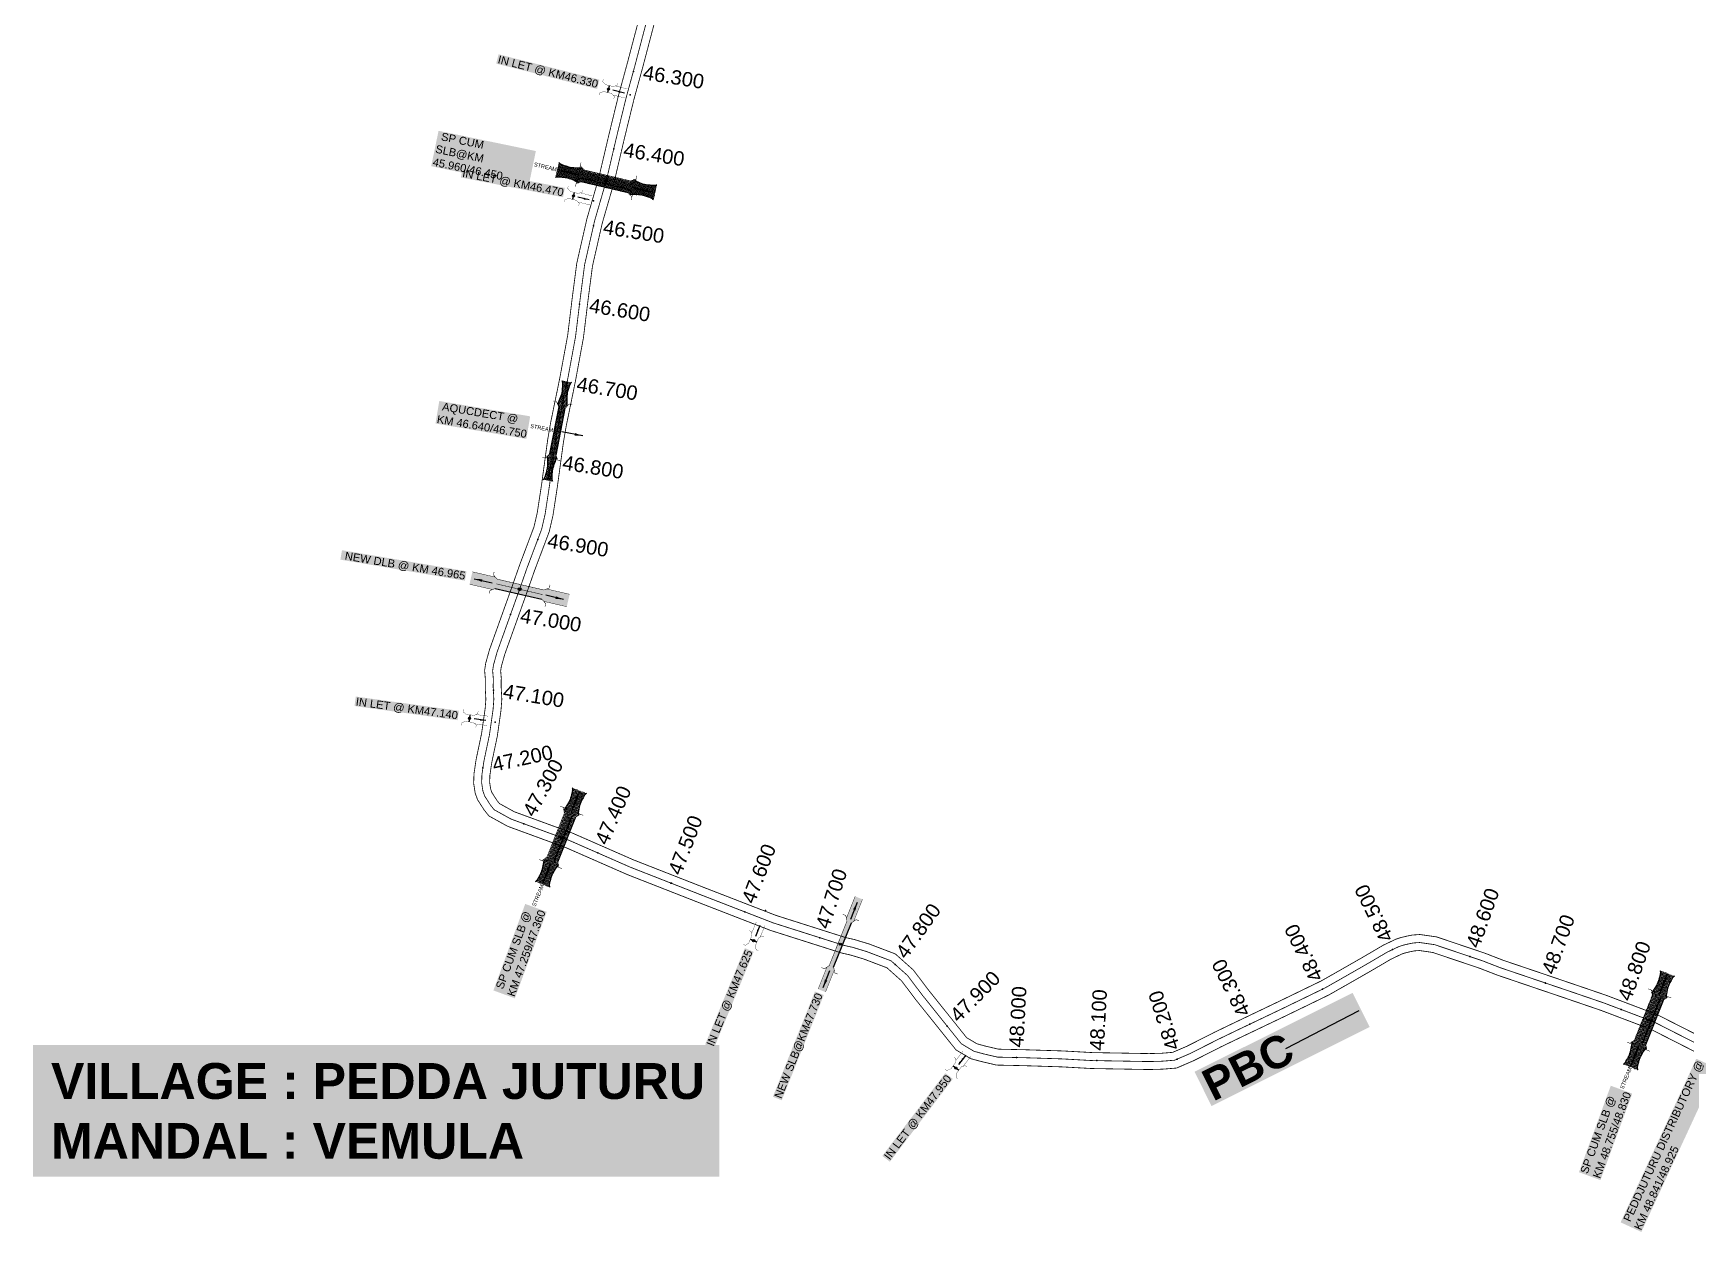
# Model space of a CAD drawing. Header units: inches. Extents: x 174104 to 230935, y 1583276 to 1631460.
# Drawn here: x 206488 to 208562, y 1592918 to 1594421 of the extents above; entities that cross this region are included whole.
import ezdxf
from ezdxf.enums import TextEntityAlignment as Align

# ---------------------------------------------------------------- set-up
doc = ezdxf.new("R2010")
doc.units = ezdxf.units.IN
doc.header["$LTSCALE"] = 15
doc.header["$MEASUREMENT"] = 0
doc.linetypes.add('ACAD_ISO02W100', pattern=[15, 12, -3])
doc.linetypes.add('HIDDEN2', pattern=[0.1875, 0.125, -0.0625])
for name, color, linetype in [('CANAL1', 7, 'Continuous'), ('CSMark', 72, 'Continuous'), ('RE REMARKS', 7, 'Continuous'), ('STRUCTURE', 5, 'Continuous'), ('TEXT', 1, 'Continuous'), ('text2', 7, 'Continuous')]:
    doc.layers.add(name, color=color, linetype=linetype)
doc.styles.get("Standard").update_dxf_attribs({"font": 'arial.ttf'})
doc.dimstyles.get("Standard").update_dxf_attribs({"dimtxt": 0.18, "dimasz": 0.18, "dimexe": 0.18, "dimexo": 0.0625, "dimgap": 0.09, "dimtad": 0, "dimtih": 1, "dimtoh": 1, "dimdec": 4, "dimzin": 0, "dimdsep": 46, "dimtxsty": 'Standard', "dimcen": 0.09, "dimadec": 0, "dimazin": 0, "dimtfac": 1, "dimtdec": 4, "dimtofl": 0, "dimtmove": 0, "dimatfit": 3, "dimfxl": 1, "dimtolj": 1, "dimtzin": 0, "dimarcsym": 0})

# ---------------------------------------------------------------- blocks, each defined once
blk = doc.blocks.new('OT')
at = {"layer": 'STRUCTURE', "color": 190}
for points, const_width in [([(769751.4, 1706595.8), (769729.4, 1706595.8)], 0.5), ([(769775.2, 1706601.8), (769775.2, 1706597.8), (769769.2, 1706593.8), (769761.8, 1706593.8), (769754.4, 1706593.8), (769748.4, 1706597.8), (769748.4, 1706601.8)], 0.5), ([(769761.8, 1706593.8), (769761.8, 1706581)], 2.5), ([(769751.4, 1706579), (769729.4, 1706579)], 0.5), ([(769748.4, 1706573), (769748.4, 1706577), (769754.4, 1706581), (769761.8, 1706581), (769761.8, 1706581), (769761.8, 1706581), (769769.2, 1706581), (769775.2, 1706577), (769775.2, 1706573)], 0.5)]:
    blk.add_lwpolyline(points, dxfattribs=dict(at, const_width=const_width))
at = {"layer": 'STRUCTURE', "color": 0}
blk.add_circle((769761.8, 1706587.4), 1.87, dxfattribs=at)
blk.add_leader([(769732.6, 1706587.4), (769753.8, 1706587.4)], dimstyle='Standard', override={"dimasz": 10, "dimgap": 0.09, "dimtad": 0}, dxfattribs=at)
blk = doc.blocks.new('SLB')
at = {"layer": 'STRUCTURE'}
h = blk.add_hatch(dxfattribs=at)
h.set_pattern_fill('DOTS', color=6, scale=20, angle=320.3722, style=0)
h.set_pattern_definition([(320.372247934, (-159.4327, -72.9564), (1.2786241598, 0.5641323054), [0, -1.25])])
h.paths.add_polyline_path([(769699.5, 1706871.1), (769699.5, 1706861.1), (769729.1, 1706861.1), (769732.1, 1706863.1), (769792.1, 1706863.1), (769795.1, 1706861.1), (769824.7, 1706861.1), (769824.7, 1706871.1), (769795.1, 1706871.1), (769792.1, 1706869.1), (769732.1, 1706869.1), (769729.1, 1706871.1)])
at = {"layer": 'STRUCTURE', "color": 6, "linetype": 'ACAD_ISO02W100', "ltscale": 0.5, "const_width": 0.5}
for points in [[(769699.5, 1706871.1), (769729.1, 1706871.1)], [(769795.1, 1706871.1), (769824.7, 1706871.1)], [(769699.5, 1706861.1), (769729.1, 1706861.1)], [(769795.1, 1706861.1), (769824.7, 1706861.1)]]:
    blk.add_lwpolyline(points, dxfattribs=at)
at = {"layer": 'STRUCTURE', "color": 6, "const_width": 0.628}
for points in [[(769726.1, 1706877.1), (769726.1, 1706873.1), (769732.1, 1706869.1), (769792.1, 1706869.1), (769798.1, 1706873.1), (769798.1, 1706877.1)], [(769726.1, 1706855.1), (769726.1, 1706859.1), (769732.1, 1706863.1), (769792.1, 1706863.1), (769798.1, 1706859.1), (769798.1, 1706855.1)]]:
    blk.add_lwpolyline(points, dxfattribs=at)
at = {"layer": 'STRUCTURE', "color": 6}
blk.add_lwpolyline([(769732.1, 1706863.1), (769792.1, 1706863.1)], dxfattribs=at)
blk.add_lwpolyline([(769732.1, 1706863.1), (769792.1, 1706863.1)], dxfattribs=at)
at = {"layer": 'STRUCTURE', "color": 0}
blk.add_circle((769762.1, 1706866.1), 1.24, dxfattribs=at)
for points in [[(769703.8, 1706866), (769726.7, 1706866)], [(769818.6, 1706865.8), (769795.7, 1706865.8)]]:
    blk.add_leader(points, dimstyle='Standard', override={"dimasz": 10, "dimgap": 0.09, "dimtad": 0}, dxfattribs=at)
blk = doc.blocks.new('SP')
at = {"layer": 'STRUCTURE'}
h = blk.add_hatch(dxfattribs=at)
h.set_pattern_fill('DASH', color=256, scale=8, style=0)
edge = h.paths.add_edge_path()
edge.add_spline(control_points=[(769825.7, 1706742.1), (769825.3, 1706741.8), (769823.8, 1706740.8), (769820.9, 1706740.3), (769817, 1706739.7), (769811.4, 1706738.9), (769804, 1706739.7), (769798.4, 1706741), (769795.6, 1706741.6)], knot_values=[0, 0, 0, 0, 1.613557, 5.24513, 8.624976, 13.470124, 22.190216, 30.746377, 30.746377, 30.746377, 30.746377], degree=3, periodic=0)
edge.add_line((769795.6, 1706741.6), (769792.6, 1706739.6))
edge.add_line((769792.6, 1706739.6), (769732.6, 1706739.6))
edge.add_line((769732.6, 1706739.6), (769729.6, 1706741.6))
edge.add_spline(control_points=[(769729.6, 1706741.6), (769726.9, 1706740.9), (769721.3, 1706739.5), (769713.9, 1706738.5), (769708.3, 1706739.1), (769704.4, 1706739.6), (769701.5, 1706740), (769700, 1706741), (769699.5, 1706741.3)], knot_values=[0, 0, 0, 0, 8.556161, 17.276253, 22.121402, 25.501247, 29.13282, 30.746377, 30.746377, 30.746377, 30.746377], degree=3, periodic=0)
edge.add_line((769699.5, 1706741.3), (769699.5, 1706722.1))
edge.add_spline(control_points=[(769699.5, 1706722.1), (769700, 1706722.4), (769701.4, 1706723.4), (769704.3, 1706724), (769708.2, 1706724.5), (769713.8, 1706725.3), (769721.2, 1706724.5), (769726.8, 1706723.3), (769729.6, 1706722.6)], knot_values=[0, 0, 0, 0, 1.613557, 5.24513, 8.624976, 13.470124, 22.190216, 30.746377, 30.746377, 30.746377, 30.746377], degree=3, periodic=0)
edge.add_line((769729.6, 1706722.6), (769732.6, 1706724.6))
edge.add_line((769732.6, 1706724.6), (769792.6, 1706724.6))
edge.add_line((769792.6, 1706724.6), (769795.6, 1706722.6))
edge.add_spline(control_points=[(769795.6, 1706722.6), (769798.4, 1706723.3), (769803.9, 1706724.8), (769811.3, 1706725.8), (769817, 1706725.1), (769820.9, 1706724.7), (769823.8, 1706724.2), (769825.2, 1706723.3), (769825.7, 1706723)], knot_values=[0, 0, 0, 0, 8.556161, 17.276253, 22.121402, 25.501247, 29.13282, 30.746377, 30.746377, 30.746377, 30.746377], degree=3, periodic=0)
edge.add_line((769825.7, 1706723), (769825.7, 1706742.1))
h.paths.add_polyline_path([(769764.2, 1706732.1, -1), (769761.1, 1706732.1, -1)], flags=0)
h.paths.add_polyline_path([(769761.1, 1706732.1, 1), (769764.2, 1706732.1, 1)], flags=16)
at = {"layer": 'STRUCTURE', "const_width": 0.628}
for points in [[(769726.6, 1706747.6), (769726.6, 1706743.6), (769732.6, 1706739.6), (769792.6, 1706739.6), (769798.6, 1706743.6), (769798.6, 1706747.6)], [(769726.6, 1706716.6), (769726.6, 1706720.6), (769732.6, 1706724.6), (769792.6, 1706724.6), (769798.6, 1706720.6), (769798.6, 1706716.6)]]:
    blk.add_lwpolyline(points, dxfattribs=at)
at = {"layer": 'STRUCTURE', "color": 3}
blk.add_lwpolyline([(769732.6, 1706724.6), (769792.6, 1706724.6)], dxfattribs=at)
blk.add_lwpolyline([(769732.6, 1706724.6), (769792.6, 1706724.6)], dxfattribs=at)
at = {"layer": 'STRUCTURE', "color": 0}
blk.add_circle((769762.6, 1706732.1), 1.55, dxfattribs=at)
at = {"layer": 'STRUCTURE'}
for points in [[(769699.5, 1706741.3), (769700.9, 1706740.5), (769704.4, 1706739.6), (769707.8, 1706739.2), (769712.6, 1706738.8), (769721.3, 1706739.7), (769729.6, 1706741.6)], [(769825.7, 1706742.1), (769824.3, 1706741.3), (769820.8, 1706740.3), (769817.5, 1706739.8), (769812.7, 1706739.2), (769804, 1706739.9), (769795.6, 1706741.6)], [(769699.5, 1706722.1), (769700.9, 1706723), (769704.4, 1706724), (769707.7, 1706724.5), (769712.5, 1706725), (769721.2, 1706724.4), (769729.6, 1706722.6)], [(769825.7, 1706723), (769824.3, 1706723.8), (769820.8, 1706724.7), (769817.4, 1706725.1), (769812.6, 1706725.5), (769803.9, 1706724.6), (769795.6, 1706722.6)]]:
    blk.add_spline(points, degree=3, dxfattribs=at)
at = {"layer": 'STRUCTURE', "color": 0}
blk.add_text('STREAM', height=5, dxfattribs=at).set_placement((769684.3, 1706732.1), align=Align.MIDDLE_CENTER)
for points in [[(769727.4, 1706732.1), (769700.8, 1706732.1)], [(769824.4, 1706732.1), (769800.5, 1706732.1)]]:
    blk.add_leader(points, dimstyle='Standard', override={"dimasz": 10, "dimgap": 0.09, "dimtad": 0}, dxfattribs=at)
blk = doc.blocks.new('AQUEDUCT')
at = {"layer": 'STRUCTURE'}
h = blk.add_hatch(dxfattribs=at)
h.set_pattern_fill('DASH', color=256, scale=8, angle=-90, style=0)
h.set_pattern_definition([(270, (-1706662.7411, 769762.6106), (1, -1), [1, -1])])
edge = h.paths.add_edge_path()
edge.add_spline(control_points=[(6.5, -63.1), (6.2, -62.6), (5.2, -61.2), (4.6, -58.3), (4.1, -54.4), (3.3, -48.8), (4.1, -41.4), (5.4, -35.8), (6, -33)], knot_values=[0, 0, 0, 0, 1.613557, 5.24513, 8.624976, 13.470124, 22.190216, 30.746377, 30.746377, 30.746377, 30.746377], degree=3, periodic=0)
edge.add_line((6, -33), (4, -30))
edge.add_line((4, -30), (4, 30))
edge.add_line((4, 30), (6, 33))
edge.add_spline(control_points=[(6, 33), (5.3, 35.8), (3.9, 41.3), (2.8, 48.7), (3.5, 54.4), (3.9, 58.3), (4.4, 61.2), (5.4, 62.6), (5.7, 63.1)], knot_values=[0, 0, 0, 0, 8.556161, 17.276253, 22.121402, 25.501247, 29.13282, 30.746377, 30.746377, 30.746377, 30.746377], degree=3, periodic=0)
edge.add_line((5.7, 63.1), (-6.5, 63.1))
edge.add_spline(control_points=[(-6.5, 63.1), (-6.2, 62.6), (-5.2, 61.2), (-4.6, 58.3), (-4.1, 54.4), (-3.3, 48.8), (-4.1, 41.4), (-5.4, 35.8), (-6, 33)], knot_values=[0, 0, 0, 0, 1.613557, 5.24513, 8.624976, 13.470124, 22.190216, 30.746377, 30.746377, 30.746377, 30.746377], degree=3, periodic=0)
edge.add_line((-6, 33), (-4, 30))
edge.add_line((-4, 30), (-4, -30))
edge.add_line((-4, -30), (-6, -33))
edge.add_spline(control_points=[(-6, -33), (-5.3, -35.8), (-3.9, -41.3), (-2.8, -48.7), (-3.5, -54.4), (-3.9, -58.3), (-4.4, -61.2), (-5.4, -62.6), (-5.7, -63.1)], knot_values=[0, 0, 0, 0, 8.556161, 17.276253, 22.121402, 25.501247, 29.13282, 30.746377, 30.746377, 30.746377, 30.746377], degree=3, periodic=0)
edge.add_line((-5.7, -63.1), (6.5, -63.1))
blk.add_circle((0, 0), 0.938)
at = {"layer": 'STRUCTURE', "const_width": 0.628}
for points in [[(-12, 36), (-8, 36), (-4, 30), (-4, -30), (-8, -36), (-12, -36)], [(12, 36), (8, 36), (4, 30), (4, -30), (8, -36), (12, -36)]]:
    blk.add_lwpolyline(points, dxfattribs=at)
at = {"layer": 'STRUCTURE', "color": 3}
for points in [[(-4, 30), (-4, -30)], [(-4, 30), (-4, -30)], [(4, 30), (4, -30)]]:
    blk.add_lwpolyline(points, dxfattribs=at)
at = {"layer": 'STRUCTURE'}
for points in [[(-6.5, 63.1), (-5.7, 61.7), (-4.7, 58.2), (-4.2, 54.9), (-3.6, 50.1), (-4.3, 41.4), (-6, 33)], [(5.7, 63.1), (4.8, 61.7), (3.9, 58.2), (3.5, 54.8), (3.1, 50), (4, 41.3), (6, 33)], [(-5.7, -63.1), (-4.8, -61.7), (-3.9, -58.2), (-3.5, -54.8), (-3.1, -50), (-4, -41.3), (-6, -33)], [(6.5, -63.1), (5.7, -61.7), (4.7, -58.2), (4.2, -54.9), (3.6, -50.1), (4.3, -41.4), (6, -33)]]:
    blk.add_spline(points, degree=3, dxfattribs=at)
at = {"layer": 'STRUCTURE', "color": 0}
blk.add_text('STREAM', height=5, dxfattribs=at).set_placement((-19.7, -0.1), align=Align.MIDDLE_CENTER)
for points in [[(32.5, 0.1), (5.8, 0)], [(0.4, -62), (0.1, -38.2)]]:
    blk.add_leader(points, dimstyle='Standard', override={"dimasz": 10, "dimgap": 0.09, "dimtad": 0}, dxfattribs=at)
blk = doc.blocks.new('DLB')
at = {"layer": 'STRUCTURE'}
h = blk.add_hatch(dxfattribs=at)
h.set_pattern_fill('DOTS', color=6, scale=20, angle=320.37224793, style=0)
h.paths.add_polyline_path([(769699.5, 1706950), (769699.5, 1706934), (769729.1, 1706934), (769732.1, 1706936), (769792.1, 1706936), (769795.1, 1706934), (769824.7, 1706934), (769824.7, 1706950), (769795.1, 1706950), (769792.1, 1706948), (769732.1, 1706948), (769729.1, 1706950)])
at = {"layer": 'STRUCTURE', "color": 6, "linetype": 'ACAD_ISO02W100', "ltscale": 0.5, "const_width": 0.5}
for points in [[(769699.5, 1706950), (769729.1, 1706950)], [(769795.1, 1706950), (769824.7, 1706950)], [(769699.5, 1706934), (769729.1, 1706934)], [(769795.1, 1706934), (769824.7, 1706934)]]:
    blk.add_lwpolyline(points, dxfattribs=at)
at = {"layer": 'STRUCTURE', "color": 6, "const_width": 0.628}
for points in [[(769726.1, 1706956), (769726.1, 1706952), (769732.1, 1706948), (769792.1, 1706948), (769798.1, 1706952), (769798.1, 1706956)], [(769726.1, 1706928), (769726.1, 1706932), (769732.1, 1706936), (769792.1, 1706936), (769798.1, 1706932), (769798.1, 1706928)], [(769732.1, 1706942), (769792.1, 1706942)]]:
    blk.add_lwpolyline(points, dxfattribs=at)
at = {"layer": 'STRUCTURE', "color": 6}
blk.add_lwpolyline([(769732.1, 1706936), (769792.1, 1706936)], dxfattribs=at)
blk.add_lwpolyline([(769732.1, 1706936), (769792.1, 1706936)], dxfattribs=at)
at = {"layer": 'STRUCTURE', "color": 0}
blk.add_circle((769762.1, 1706942), 1.8, dxfattribs=at)
for points in [[(769703.8, 1706942), (769726.7, 1706942)], [(769818.6, 1706942), (769795.7, 1706942)]]:
    blk.add_leader(points, dimstyle='Standard', override={"dimasz": 10, "dimgap": 0.09, "dimtad": 0}, dxfattribs=at)
blk = doc.blocks.new('GGG')
at = {"layer": 'STRUCTURE', "color": 5, "insert": (181339.4, 1616872.7), "char_height": 40, "width": 213.631, "attachment_point": 1, "rotation": 22.6465, "bg_fill": 1, "box_fill_scale": 1.1, "bg_fill_color": 7, "bg_fill_true_color": 16777215, "bg_fill_transparency": 0}
blk.add_mtext('{\\fArial|b1|i0|c0|p34;\\C1;PBC}', dxfattribs=at)
at = {"layer": 'RE REMARKS', "color": 1}
blk.add_leader([(181545.2, 1616937), (181450.2, 1616896)], dimstyle='Standard', override={"dimasz": 50}, dxfattribs=at)

msp = doc.modelspace()

# ---------------------------------------------------------------- linework, layer by layer
at = {"layer": 'CANAL1', "color": 1, "ltscale": 4, "const_width": 1}
for points in [[(207248.63002, 1594440.46206), (207233.60938, 1594383.45873), (207222.49696, 1594342.88057), (207209.94923, 1594291.41921), (207197.73305, 1594239.33364), (207182.93855, 1594188.41938), (207170.21266, 1594132.63466), (207164.61084, 1594089.82196), (207158.81558, 1594042.29829), (207148.83751, 1593988.2438), (207137.31173, 1593932.18664), (207133.61159, 1593910.61142), (207126.12052, 1593855.53071), (207120.62582, 1593819.6468), (207116.50598, 1593801.89347), (207098.36656, 1593753.79744), (207088.59787, 1593725.86326), (207060.75771, 1593648.12081), (207055.94665, 1593630.96839), (207054.6073, 1593622.01692), (207055.44515, 1593612.06173), (207055.36617, 1593600.39823), (207056.15648, 1593585.80619), (207055.27198, 1593574.14442), (207050.74276, 1593542.61915), (207043.872, 1593509.99029), (207041.23402, 1593492.15029), (207040.87375, 1593480.13781), (207042.78414, 1593467.87699), (207045.78778, 1593459.71395), (207049.65374, 1593453.67294), (207054.03142, 1593446.86369), (207060.05019, 1593439.38148), (207083.57767, 1593426.40741), (207156.75396, 1593399.6049), (207233.66268, 1593365.88331), (207322.77219, 1593330.99241), (207413.36954, 1593295.859), (207502.71996, 1593267.46199), (207513.31478, 1593265.09875), (207530.62345, 1593259.88037), (207559.35601, 1593248.9812), (207577.73014, 1593232.57249), (207595.54615, 1593209.01587), (207646.01731, 1593146.00634), (207655.79562, 1593140.20755), (207664.64623, 1593134.98781), (207678.28376, 1593131.29896), (207696.83666, 1593126.9748), (207731.03206, 1593126.23641), (207778.91127, 1593124.72278), (207816.08874, 1593122.65492), (207888.33583, 1593121.37659), (207905.18363, 1593121.83589), (207922.75211, 1593123.24235), (207944.30969, 1593132.52044), (207979.40774, 1593150.28511), (208002.88305, 1593161.57675), (208060.5849, 1593189.11737), (208113.42304, 1593214.73262), (208134.02403, 1593226.40679), (208165.11452, 1593244.17479), (208181.52054, 1593253.77114), (208191.41012, 1593259.59762), (208199.07769, 1593263.25611), (208205.22732, 1593266.21276), (208209.39316, 1593267.59385), (208214.38336, 1593268.80479), (208221.06276, 1593270.18615), (208227.35537, 1593270.64446), (208244.30751, 1593268.18933), (208302.69664, 1593248.52564), (208325.32576, 1593239.75547), (208408.93105, 1593211.40226), (208455.0983, 1593195.63353), (208517.26375, 1593172.10813), (208591.38113, 1593134.45296)], [(207267.98198, 1594435.41194), (207252.92462, 1594378.26927), (207241.86104, 1594337.86943), (207229.40077, 1594286.76679), (207217.08495, 1594234.25636), (207202.30745, 1594183.40062), (207189.92134, 1594129.10534), (207184.45316, 1594087.31404), (207178.59442, 1594039.26971), (207168.46849, 1593984.4142), (207156.96827, 1593928.48136), (207153.38241, 1593907.57258), (207145.91548, 1593852.66929), (207140.28018, 1593815.8672), (207135.68802, 1593796.07853), (207117.16544, 1593746.96656), (207107.45213, 1593719.19074), (207079.82429, 1593642.04119), (207075.54135, 1593626.77161), (207074.7327, 1593621.36708), (207075.45085, 1593612.83427), (207075.36983, 1593600.87177), (207076.19752, 1593585.58981), (207075.16402, 1593571.96358), (207070.44724, 1593539.13285), (207063.568, 1593506.46371), (207061.18998, 1593490.38171), (207060.92025, 1593481.38819), (207062.23986, 1593472.91901), (207063.80622, 1593468.66205), (207066.48826, 1593464.47106), (207070.28058, 1593458.57231), (207073.16181, 1593454.99052), (207091.89433, 1593444.66059), (207164.21604, 1593418.1711), (207241.32732, 1593384.36069), (207330.03381, 1593349.62759), (207420.02046, 1593314.731), (207507.93604, 1593286.79001), (207518.38522, 1593284.45925), (207537.06455, 1593278.82763), (207569.91399, 1593266.3668), (207592.50586, 1593246.19151), (207611.32985, 1593221.30213), (207659.35069, 1593161.35166), (207665.97638, 1593157.42245), (207672.47777, 1593153.58819), (207683.16624, 1593150.69704), (207699.34934, 1593146.9252), (207731.56394, 1593146.22959), (207779.78273, 1593144.70522), (207816.82126, 1593142.64508), (207888.24017, 1593141.38141), (207904.11237, 1593141.81411), (207917.87189, 1593142.91565), (207935.83231, 1593150.64556), (207970.55626, 1593168.22089), (207994.24095, 1593179.61325), (208051.9151, 1593207.14063), (208104.12096, 1593232.44938), (208124.13197, 1593243.78921), (208155.10348, 1593261.48921), (208171.39546, 1593271.01886), (208182.00988, 1593277.27238), (208190.43831, 1593281.29389), (208197.71668, 1593284.79324), (208203.87884, 1593286.83615), (208209.99864, 1593288.32121), (208218.29924, 1593290.03785), (208228.07063, 1593290.74954), (208248.97049, 1593287.72267), (208309.50536, 1593267.33636), (208332.15424, 1593258.55853), (208415.37495, 1593230.33574), (208461.8717, 1593214.45447), (208525.35625, 1593190.42987), (208600.72087, 1593152.14104)]]:
    msp.add_lwpolyline(points, dxfattribs=at)
at = {"layer": 'CANAL1', "color": 1, "linetype": 'HIDDEN2', "ltscale": 4, "const_width": 1}
msp.add_lwpolyline([(207258.306, 1594437.937), (207243.267, 1594380.864), (207232.179, 1594340.375), (207219.675, 1594289.093), (207216.66319, 1594276.2517), (207207.409, 1594236.795), (207192.623, 1594185.91), (207180.067, 1594130.87), (207174.532, 1594088.568), (207168.705, 1594040.784), (207158.653, 1593986.329), (207147.14, 1593930.334), (207143.497, 1593909.092), (207136.018, 1593854.1), (207130.453, 1593817.757), (207126.097, 1593798.986), (207107.766, 1593750.382), (207098.025, 1593722.527), (207087.12965, 1593692.10222), (207070.291, 1593645.081), (207065.744, 1593628.87), (207064.67, 1593621.692), (207065.448, 1593612.448), (207065.368, 1593600.635), (207066.177, 1593585.698), (207065.218, 1593573.054), (207060.595, 1593540.876), (207053.72, 1593508.227), (207051.212, 1593491.266), (207050.897, 1593480.763), (207052.512, 1593470.398), (207054.797, 1593464.188), (207058.071, 1593459.072), (207062.156, 1593452.718), (207066.606, 1593447.186), (207087.736, 1593435.534), (207103.92493, 1593429.60443), (207160.485, 1593408.888), (207237.495, 1593375.122), (207326.403, 1593340.31), (207416.695, 1593305.295), (207475.14349, 1593286.71912), (207505.328, 1593277.126), (207515.85, 1593274.779), (207533.844, 1593269.354), (207564.635, 1593257.674), (207585.118, 1593239.382), (207603.438, 1593215.159), (207652.684, 1593153.679), (207660.886, 1593148.815), (207668.562, 1593144.288), (207680.725, 1593140.998), (207698.093, 1593136.95), (207731.298, 1593136.233), (207779.347, 1593134.714), (207816.455, 1593132.65), (207888.288, 1593131.379), (207904.648, 1593131.825), (207920.312, 1593133.079), (207940.071, 1593141.583), (207974.982, 1593159.253), (207998.562, 1593170.595), (208056.25, 1593198.129), (208108.772, 1593223.591), (208129.078, 1593235.098), (208160.109, 1593252.832), (208176.458, 1593262.395), (208186.71, 1593268.435), (208193.84745, 1593271.84054), (208194.758, 1593272.275), (208201.472, 1593275.503), (208206.636, 1593277.215), (208212.191, 1593278.563), (208219.681, 1593280.112), (208227.713, 1593280.697), (208246.639, 1593277.956), (208306.101, 1593257.931), (208328.74, 1593249.157), (208412.153, 1593220.869), (208458.485, 1593205.044), (208521.31, 1593181.269), (208596.051, 1593143.297)], dxfattribs=at)
at = {"layer": 'text2', "color": 3, "linetype": 'Continuous'}
for p in [(207241.19643, 1594373.30308), (207191.17478, 1594179.56164), (207173.6334, 1594081.19911), (207157.85968, 1593982.47061), (207140.09439, 1593884.07307), (207121.24721, 1593786.12695), (207065.55027, 1593597.26957), (207052.49741, 1593499.95893), (207103.92494, 1593429.60443), (207196.43991, 1593393.12312), (207288.3978, 1593355.19097), (207381.1124, 1593319.09384), (207475.1435, 1593286.71912), (208290.52666, 1593263.17597), (207569.81263, 1593253.0502), (208105.80975, 1593222.15494), (208385.59586, 1593229.87537), (208014.69649, 1593178.29586), (208480.69501, 1593196.63902), (207634.84034, 1593175.9555), (207721.78514, 1593136.43841), (207822.82099, 1593132.53736), (207923.58474, 1593134.48754)]:
    msp.add_point(p, dxfattribs=at)
at = {"layer": 'text2'}
for p in [(207237, 1594344, 42), (207216.66319, 1594276.2517), (207207.04278, 1594235.53468), (207191, 1594211, 45), (207145.74184, 1593922.22539), (207098.46596, 1593723.78794), (207087.12965, 1593692.10222), (207068, 1593557, 49), (207103.92493, 1593429.60443), (207150.52733, 1593412.53523), (207288.96915, 1593354.96725), (207407, 1593321, 53), (207475.14349, 1593286.71912), (207500.89839, 1593278.5338), (208193.84745, 1593271.84054), (208385.31717, 1593229.96988), (208515.54848, 1593183.44934), (207651, 1593130, 56)]:
    msp.add_point(p, dxfattribs=at)

# ---------------------------------------------------------------- block references
at = {"rotation": 348.9748681510286}
msp.add_blockref('AQUEDUCT', (207145.74184, 1593922.22539), dxfattribs=at)
at = {"layer": 'STRUCTURE', "color": 0}
for p, xscale, yscale, zscale, rotation in [((1021016.69209, 2621558.9582, 42), 0.7, 0.7, 0.7, 165.8898440126071), ((1024821.0596, 2618364.24628, 45), 0.7, 0.7, 0.7, 165.6748681108363), ((903771.04227, 2703515.4628, 49), 0.7000000000000001, 0.7000000000000001, 0.7000000000000001, 172.1607728862514), ((-691692.59291, 2546741.90758, 53), 0.7, 0.7, 0.7, 247.5966990637395), ((-417165.43822, 2745098.90508, 56), 0.7, 0.7, 0.7, 232.7525347978518)]:
    msp.add_blockref('OT', p, dxfattribs=dict(at, xscale=xscale, yscale=yscale, zscale=zscale, rotation=rotation))
for name, p, rotation in [('SP', (-934217.60944, 110113.30243), 346.7125608961219), ('SLB', (-934247.90305, 109982.82856), 346.7125608961219), ('DLB', (-927568.98419, 104188.77081), 346.9747751245637), ('SP', (1507307.98888, 246171.05273), 68.25721304369186), ('SLB', (1507432.59027, 246121.90369), 68.25721304369186), ('SLB', (1507012.08738, 245244.35074), 68.22443938917411), ('SP', (1508673.01003, 245941.96685), 68.25721304369186), ('SLB', (1508797.61142, 245892.81781), 68.25721304369186)]:
    msp.add_blockref(name, p, dxfattribs=dict(at, rotation=rotation))
at = {"layer": 'text2', "rotation": 3.906326598490479}
msp.add_blockref('GGG', (137182.70363, -32353.43324), dxfattribs=at)

# ---------------------------------------------------------------- texts
at = {"layer": 'CSMark', "color": 1}
for s, rotation, p in [('46.300', 350.87045189, (207253.79992, 1594372.31886)), ('46.400', 350.87045189, (207229.26669, 1594275.26747)), ('46.500', 350.87045189, (207203.77828, 1594178.57741)), ('46.600', 350.87045189, (207186.2369, 1594080.21489)), ('46.700', 350.87045189, (207170.46318, 1593981.48638)), ('46.800', 350.87045189, (207152.69788, 1593883.08884)), ('46.900', 350.87045189, (207133.8507, 1593785.14272)), ('47.000', 350.87045189, (207099.73315, 1593691.11799)), ('47.100', 350.87045189, (207078.15377, 1593596.28534)), ('47.200', 12.24661792, (207064.59262, 1593503.63626)), ('47.300', 61.09217418, (207109.11589, 1593441.13139)), ('47.400', 66.60790589, (207200.49886, 1593405.09566)), ('47.500', 68.93665787, (207292.53827, 1593367.09483)), ('47.600', 68.93956251, (207384.68091, 1593331.2216)), ('47.700', 72.36388877, (207477.98124, 1593299.03838)), ('48.500', 116.26354353, (208187.35007, 1593282.68494)), ('48.600', 70.33923731, (208293.79788, 1593275.38727)), ('47.800', 54.58330476, (207576.27679, 1593263.91443)), ('48.400', 116.26354353, (208099.31237, 1593232.99933)), ('48.700', 70.33923731, (208388.58838, 1593242.18119)), ('48.800', 70.33923731, (208483.96622, 1593208.85032)), ('47.900', 45.48142797, (207642.94173, 1593185.66036)), ('48.300', 116.26354353, (208008.19911, 1593189.14025)), ('48.000', 86.96369401, (207721.426, 1593149.07518)), ('48.100', 86.96369401, (207822.46184, 1593145.17413)), ('48.200', 107.66081234, (207918.78259, 1593146.18182))]:
    msp.add_text(s, height=18, rotation=rotation, dxfattribs=at).set_placement(p, align=Align.MIDDLE_LEFT)
at = {"layer": 'STRUCTURE', "color": 5, "char_height": 10, "attachment_point": 1, "bg_fill": 1, "box_fill_scale": 1.1, "bg_fill_color": 7, "bg_fill_true_color": 16777215, "bg_fill_transparency": 0}
for s, insert, width, rotation in [('IN LET @ KM46.330', (207072.79714, 1594393.45212, 42), 128.531105, 345.88984401), (' SP CUM SLB@KM 45.960/46.450 ', (206997.58923, 1594297.55437, 27), 122.6784447, 348.25505229), ('IN LET @ KM46.470', (207027.90279, 1594250.85703, 45), 128.531105, 349.03923705), (' AQUCDECT @ \\PKM 46.640/46.750', (206998.56148, 1593958.72911), 113.6061392, 350.41300858), (' NEW DLB @ KM 46.965', (206876.46986, 1593771.57284), 156.4710778, 350.41300858), ('IN LET @ KM47.140', (206893.82337, 1593588.06052, 49), 128.531105, 352.16077289), (' SP CUM SLB @ \\PKM 47.259/47.360', (207066.90209, 1593221.20022, 27), 113.6061392, 69.79970444), ('IN LET @ KM47.625', (207332.60369, 1593153.39344, 53), 128.6402456, 67.59669906), ('NEW SLB@KM47.730', (207417.58247, 1593087.8007), 140.1750341, 68.22443939), (' PEDDJUTURU DISTRIBUTORY @ \\PKM 48.841/48.925', (208481.20604, 1592930.22973, 27), 224.1109141, 65.16731962), (' PEDDJUTURU DISTRIBUTORY @ \\PKM 48.841/48.925', (208481.20604, 1592930.22973, 27), 224.1109141, 65.16731962), ('IN LET @ KM47.950', (207554.92534, 1593013.20863, 56), 128.531105, 52.7525348), ('SP CUM SLB @ \\PKM 48.755/48.830', (208428.92081, 1592993.17786, 27), 113.6061392, 69.79970444)]:
    msp.add_mtext(s, dxfattribs=dict(at, insert=insert, width=width, rotation=rotation))
at = {"layer": 'TEXT', "insert": (206510.53962, 1593129.52029), "char_height": 45, "width": 816.2208049, "attachment_point": 1, "bg_fill": 1, "box_fill_scale": 1.5, "bg_fill_color": 50, "bg_fill_transparency": 0}
msp.add_mtext('{\\fArial|b1|i0|c0|p34;\\C1;VILLAGE : \\C5;PEDDA JUTURU\\P\\C1;MANDAL : \\C5;VEMULA}', dxfattribs=at)

doc.saveas('drawing.dxf')
